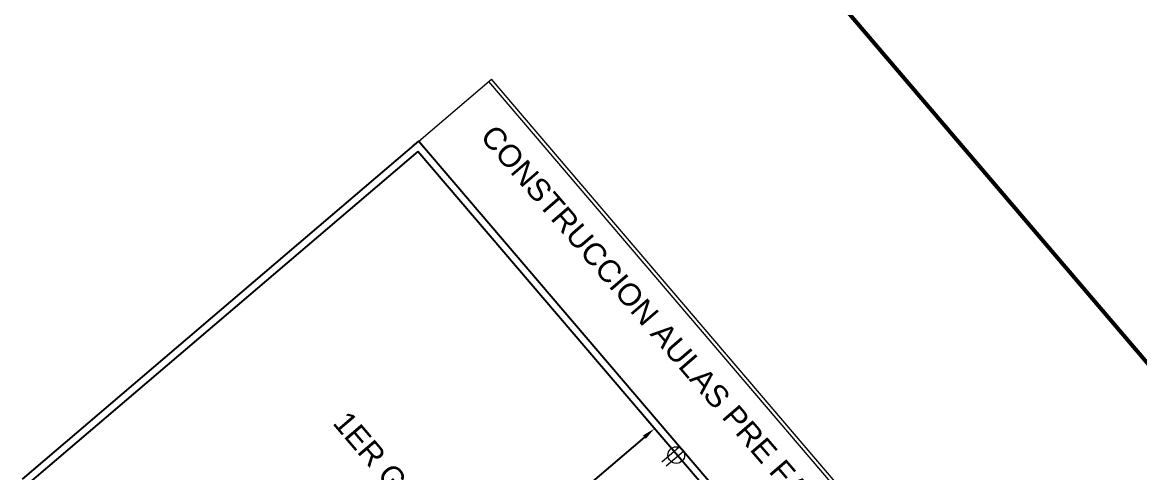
# Model space of a CAD drawing. Header units: metres. Extents: x 643973 to 644410, y 8488260 to 8488397.
# Drawn here: x 644225.74 to 644240.93, y 8488337.11 to 8488343.23 of the extents above; entities that cross this region are included whole.
import ezdxf
from ezdxf.enums import TextEntityAlignment as Align

# ---------------------------------------------------------------- set-up
doc = ezdxf.new("R2010")
doc.units = ezdxf.units.M
doc.header["$MEASUREMENT"] = 0
for name, color, linetype, lineweight in [('Anotaciones - Textos_Pluma_Nº__86', 7, 'Continuous', 20), ('CIRCUITO ELECTRICOS', 7, 'Continuous', 15), ('MUEBLES - PETER', 253, 'Continuous', 5), ('MURO PREFABRICADO', 252, 'Continuous', 25), ('MUROS', 251, 'Continuous', 53), ('TEXTOS-SUBTITULO', 26, 'Continuous', 30)]:
    doc.layers.add(name, color=color, linetype=linetype, lineweight=lineweight)
doc.styles.add('style4', font='arial.ttf')
doc.dimstyles.new('UTILIZAR', dxfattribs={"dimtxt": 0.18, "dimasz": 0.18, "dimexe": 0.18, "dimexo": 0.0625, "dimgap": 0.09, "dimtad": 0, "dimtih": 1, "dimtoh": 1, "dimdec": 4, "dimzin": 0, "dimdsep": 46, "dimtxsty": 'Standard', "dimcen": 0.09, "dimadec": 0, "dimazin": 0, "dimtfac": 1, "dimtdec": 4, "dimtofl": 0, "dimtmove": 0, "dimatfit": 3, "dimfxl": 1, "dimtolj": 1, "dimtzin": 0, "dimarcsym": 0})

# ---------------------------------------------------------------- blocks, each defined once
blk = doc.blocks.new('*D33')
at = {"layer": 'Anotaciones - Textos_Pluma_Nº__86', "color": 0, "lineweight": -2, "transparency": 16777216}
for p, q in [((644234.432, 8488337.595), (644234.217, 8488337.848)), ((644234.196, 8488337.594), (644233.274, 8488336.807)), ((644232.079, 8488335.787), (644233.001, 8488336.574)), ((644232.04, 8488335.555), (644231.825, 8488335.807))]:
    blk.add_line(p, q, dxfattribs=at)
at = {"layer": 'Anotaciones - Textos_Pluma_Nº__86', "color": 0, "transparency": 16777216}
for points in [[(644234.177, 8488337.617), (644234.216, 8488337.571), (644234.333, 8488337.711)], [(644232.059, 8488335.81), (644232.098, 8488335.764), (644231.942, 8488335.67)]]:
    blk.add_solid(points, dxfattribs=at)
at = {"layer": 'Defpoints', "color": 0, "transparency": 16777216}
for p in [(644234.333, 8488337.711), (644234.473, 8488337.548, 0), (644232.081, 8488335.507, 0)]:
    blk.add_point(p, dxfattribs=at)
at = {"layer": 'Anotaciones - Textos_Pluma_Nº__86', "color": 0, "transparency": 16777216, "insert": (644233.138, 8488336.691), "char_height": 0.18, "attachment_point": 5, "rotation": 310}
blk.add_mtext('\\A1;3.14', dxfattribs=at)

msp = doc.modelspace()

# ---------------------------------------------------------------- linework, layer by layer
at = {"layer": 'CIRCUITO ELECTRICOS', "color": 5}
for p, q in [((644234.66786, 8488337.4581), (644234.43308, 8488337.25584)), ((644234.72581, 8488337.40063), (644234.49103, 8488337.19837))]:
    msp.add_line(p, q, dxfattribs=at)
msp.add_circle((644234.63024, 8488337.35122), 0.1133, dxfattribs=at)
at = {"layer": 'MUEBLES - PETER', "color": 250, "lineweight": 5}
for p, q in [((644231.13025, 8488341.61961), (644232.11926, 8488342.46334)), ((644251.29212, 8488319.91197), (644232.08122, 8488342.43088)), ((644251.33016, 8488319.94442), (644232.11926, 8488342.46334))]:
    msp.add_line(p, q, dxfattribs=at)
at = {"layer": 'MURO PREFABRICADO'}
msp.add_line((644235.12688, 8488336.78071), (644231.11908, 8488341.47863), dxfattribs=at)
for points in [[(644225.74397, 8488337.02457), (644231.13025, 8488341.61961)], [(644231.05418, 8488341.55471), (644231.13025, 8488341.61961), (644235.20296, 8488336.84561)], [(644231.13025, 8488341.61961), (644231.19516, 8488341.54354)], [(644231.11908, 8488341.47863), (644225.80887, 8488336.9485)]]:
    msp.add_lwpolyline(points, dxfattribs=at)
at = {"layer": 'MUROS'}
msp.add_lwpolyline([(644236.27523, 8488344.17861), (644248.69924, 8488354.77754), (644263.8523, 8488337.01519), (644251.42829, 8488326.41626)], close=True, dxfattribs=at)

# ---------------------------------------------------------------- texts
at = {"insert": (644230.17677, 8488337.97638), "char_height": 0.3, "attachment_point": 1, "rotation": 310.467514, "style": 'style4'}
msp.add_mtext_dynamic_manual_height_columns('1ER GRADO', width=2.5599864, gutter_width=12.5, heights=[0], dxfattribs=at)
at = {"layer": 'TEXTOS-SUBTITULO', "color": 0, "style": 'style4'}
msp.add_text('CONSTRUCCION AULAS PRE FABRICADAS', height=0.3, rotation=310.767514, dxfattribs=at).set_placement((644234.78758, 8488338.3846), align=Align.CENTER)

# ---------------------------------------------------------------- dimensions: what is measured, and where the dimension line sits
at = {"layer": 'Anotaciones - Textos_Pluma_Nº__86'}
dim = msp.add_linear_dim(base=(644234.3334, 8488337.71083, 0), p1=(644232.08081, 8488335.50738), p2=(644234.47252, 8488337.54775), angle=40.467514, dimstyle='UTILIZAR', override={"dimtih": 0, "dimdec": 2}, dxfattribs=at)
dim.commit()
dim.dimension.update_dxf_attribs({"geometry": '*D33', "text_midpoint": (644233.13754, 8488336.69064, 0), "text_rotation": 310})

doc.saveas('drawing.dxf')
